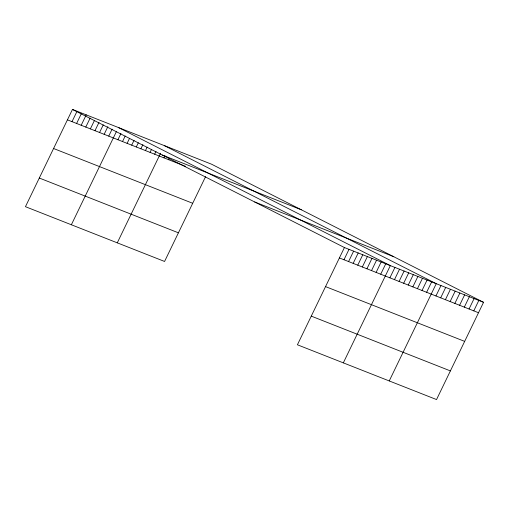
<?xml version="1.0" encoding="UTF-8"?>
<svg xmlns="http://www.w3.org/2000/svg" width="509" height="509" viewBox="0 0 509 509"><rect width="100%" height="100%" fill="white"/><g stroke="black" fill="none" stroke-linecap="round" stroke-linejoin="round"><path stroke-width="0.76" d="M483.55 302.314L344.428 247.539L297.415 344.784L436.537 399.565L483.55 302.314L211.585 164.216L72.463 109.435L25.45 206.686L164.572 261.461L205.56 176.68M72.017 121.657L77.05 111.248M76.611 123.471L81.306 113.749M81.198 125.278L86.237 114.862M85.792 127.085L90.157 118.056M90.379 128.892L94.407 120.557M94.973 130.698L99 122.37M99.567 132.505L103.257 124.87M104.154 134.312L107.844 126.677M108.748 136.119L112.101 129.178M71.362 224.762L116.357 131.678M117.929 139.74L120.951 133.485M122.523 141.547L125.208 135.992M127.11 143.353L129.458 138.493M131.704 145.16L134.052 140.299M136.291 146.967L138.308 142.8M140.885 148.774L142.895 144.607M145.472 150.581L147.152 147.114M150.066 152.388L151.408 149.614M154.66 154.195L156.002 151.421M117.274 242.838L160.589 153.228M163.981 157.866L164.986 155.786M168.708 159.731L169.382 158.344M343.982 259.755L349.015 249.346M348.576 261.569L353.609 251.153M353.163 263.376L358.202 252.96M357.757 265.183L362.79 254.767M362.344 266.99L367.383 256.574M366.938 268.797L371.971 258.381M371.532 270.603L376.565 260.188M376.119 272.41L381.152 261.995M380.713 274.217L385.746 263.808M343.327 362.86L390.339 265.615L118.374 127.517M389.894 277.838L394.927 267.422M394.488 279.645L399.52 269.229M399.075 281.452L404.108 271.036M403.669 283.258L408.702 272.843M408.256 285.065L413.295 274.65M412.85 286.872L417.883 276.457M417.437 288.679L422.476 278.264M422.031 290.486L427.064 280.077M426.625 292.3L431.657 281.884M389.239 380.936L436.245 283.691L164.28 145.593M435.946 295.964L440.979 285.555M440.673 297.829L445.706 287.413M445.407 299.693L450.44 289.277M450.134 301.557L455.167 291.142M454.861 303.415L459.901 292.999M459.595 305.279L464.628 294.864M464.323 307.143L469.362 296.728M469.056 309.001L474.089 298.592M473.784 310.865L478.823 300.45M162.212 155.01L301.334 209.791M67.43 119.85L185.6 166.386M254.678 201.965L393.801 256.74M339.395 257.948L478.517 312.73M53.572 148.507L192.701 203.288M325.537 286.605L464.666 341.386M39.301 178.029L178.424 232.81M311.266 316.127L450.389 370.908M72.463 109.435L344.428 247.539"/></g></svg>
